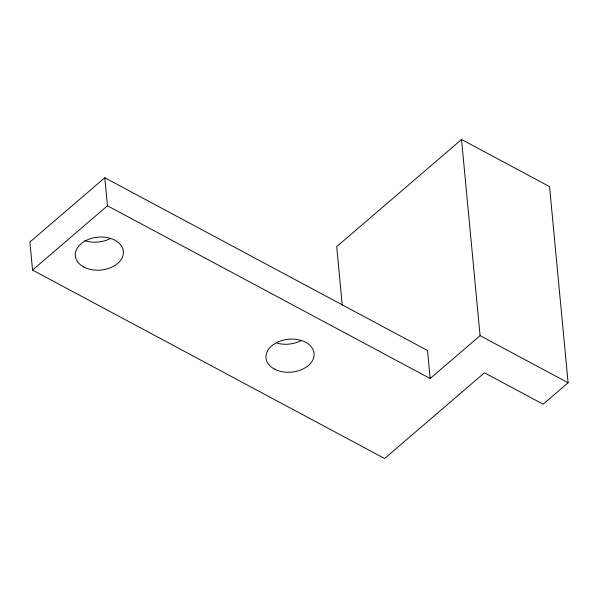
<?xml version="1.0" encoding="UTF-8"?>
<svg xmlns="http://www.w3.org/2000/svg" width="598" height="598" viewBox="0 0 598 598"><rect width="100%" height="100%" fill="white"/><g stroke="black" fill="none" stroke-linecap="round" stroke-linejoin="round"><path stroke-width="0.9" d="M104.799 177.756L107.446 205.779L430.156 378.512L427.51 350.495L104.799 177.756L29.9 242.033L32.546 270.057L384.596 458.502L484.462 372.793L543.134 404.203L568.1 382.772L549.555 186.613L461.544 139.498L336.719 246.638L342.25 305.159M32.546 270.057L107.446 205.779M430.156 378.512L480.089 335.665L461.544 139.498M480.089 335.665L568.1 382.772M110.361 238.542A24.137 16.52 -5.4 0 1 84.767 240.583M301.048 340.613A24.137 16.52 -5.4 0 1 277.053 343.147M274.422 369.086A24.137 16.52 -5.4 0 0 313.711 357.499A24.137 16.52 -5.4 0 0 281.95 340.494A24.137 16.52 -5.4 0 0 274.422 369.086M83.735 267.007A24.137 16.52 -5.4 0 0 123.016 255.421A24.137 16.52 -5.4 0 0 91.255 238.423A24.137 16.52 -5.4 0 0 83.735 267.007"/></g></svg>
